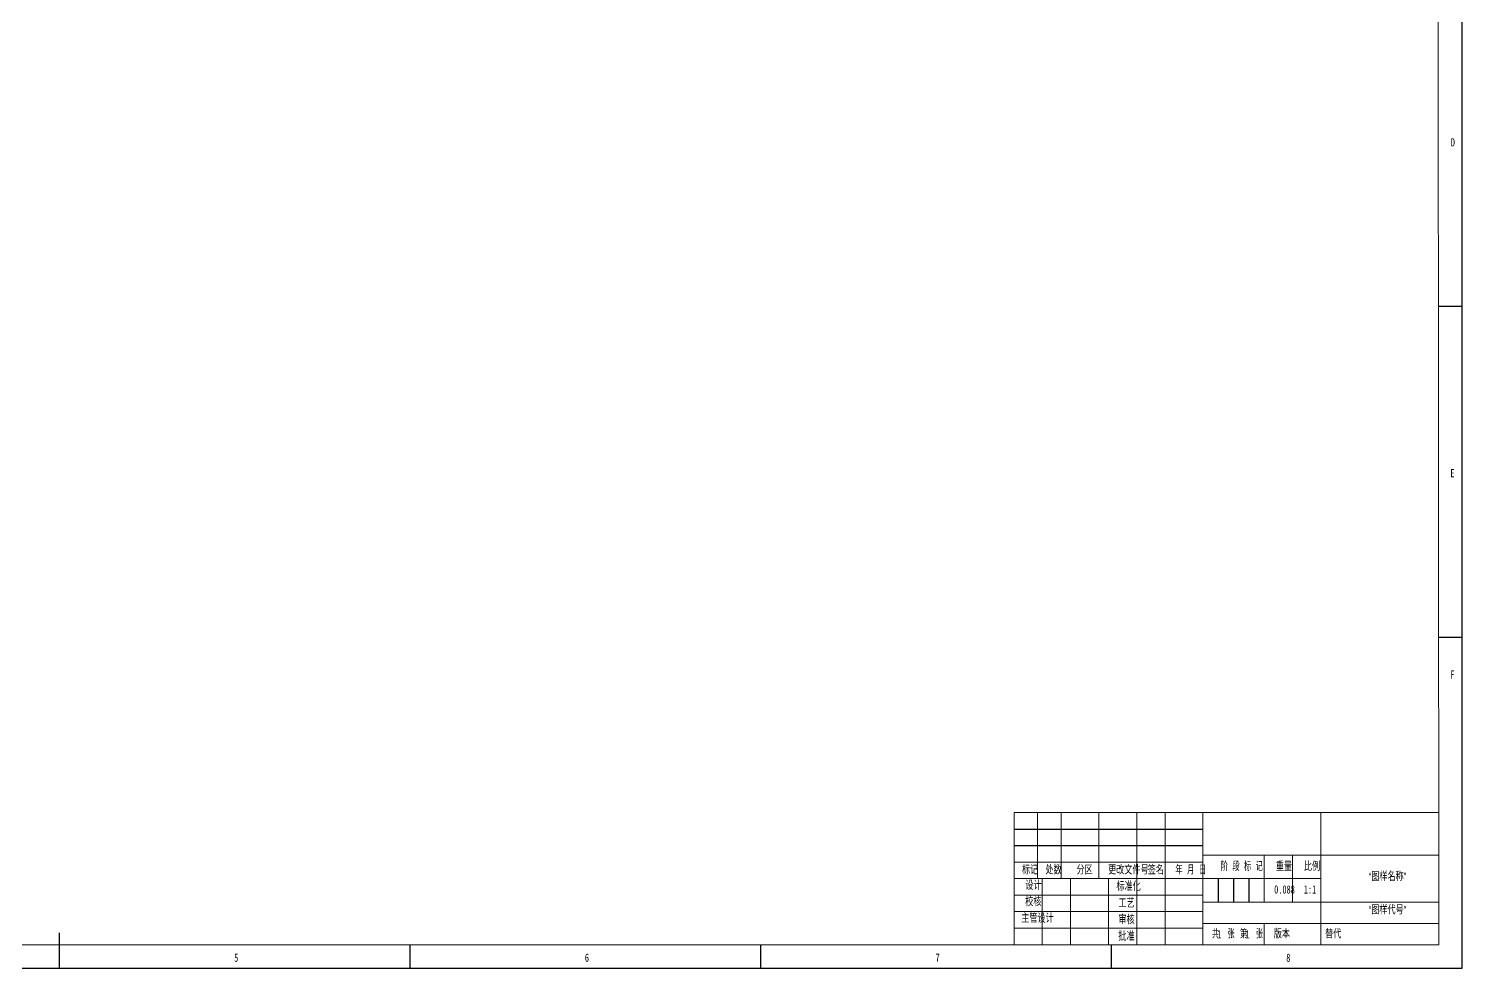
# Model space of a CAD drawing. Header units: millimetres. Extents: x 0 to 1189, y 0 to 841.
# Drawn here: x 581 to 1189, y 0 to 398 of the extents above; entities that cross this region are included whole.
import ezdxf

# ---------------------------------------------------------------- set-up
doc = ezdxf.new("R2010")
doc.units = ezdxf.units.MM
for name, color, linetype in [('10', 7, 'Continuous'), ('5', 7, 'Continuous'), ('9', 7, 'Continuous'), ('SLD-0', 7, 'Continuous')]:
    doc.layers.add(name, color=color, linetype=linetype)
doc.styles.add('SLDTEXTSTYLE0', font='TXT', dxfattribs={"width": 0.7})
doc.styles.add('SLDTEXTSTYLE1', font='TXT', dxfattribs={"width": 0.7, "bigfont": 'bigfont'})
doc.styles.add('SLDTEXTSTYLE2', font='TXT', dxfattribs={"width": 0.6, "bigfont": 'bigfont'})
doc.styles.add('SLDTEXTSTYLE3', font='TXT', dxfattribs={"width": 0.614286, "bigfont": 'bigfont'})
doc.styles.add('SLDTEXTSTYLE4', font='TXT', dxfattribs={"width": 0.62, "bigfont": 'bigfont'})

msp = doc.modelspace()

# ---------------------------------------------------------------- linework, layer by layer
at = {"layer": '10', "color": 7}
for p, q in [((1189, 280.33), (1179, 280.33)), ((1189, 140.17), (1179, 140.17)), ((999, 59), (1079, 59)), ((999, 52), (1079, 52)), ((1085.5, 38), (1085.5, 28)), ((1092, 38), (1092, 28)), ((1098.5, 38), (1098.5, 28)), ((594.5, 10), (594.5, 15)), ((594.5, 0), (594.5, 10)), ((743.12, 0), (743.12, 10)), ((891.75, 0), (891.75, 10)), ((1040.38, 0), (1040.38, 10))]:
    msp.add_line(p, q, dxfattribs=at)
at = {"layer": '10', "color": 7, "lineweight": 15}
for p, q in [((999, 66), (999, 10)), ((1009, 66), (1009, 38)), ((1019, 66), (1019, 38)), ((1035, 66), (1035, 38)), ((1051, 66), (1051, 10)), ((1063, 66), (1063, 10)), ((1079, 66), (1079, 10)), ((1129, 66), (1129, 38)), ((999, 45), (1079, 45)), ((1079, 48), (1179, 48)), ((1105, 48), (1105, 28)), ((1117, 48), (1117, 28)), ((999, 38), (1129, 38)), ((1011, 38), (1011, 10)), ((1023, 38), (1023, 10)), ((1039, 38), (1039, 10)), ((1129, 38), (1129, 10)), ((999, 31), (1079, 31)), ((1079, 28), (1179, 28)), ((999, 24), (1079, 24)), ((1079, 18.98), (1179, 18.98)), ((999, 17), (1079, 17))]:
    msp.add_line(p, q, dxfattribs=at)
at = {"layer": '5', "color": 7, "lineweight": 15}
for p, q in [((1179.01, 10), (1178.45, 831.05)), ((999, 66), (1179, 66)), ((0, 10), (1179.01, 10))]:
    msp.add_line(p, q, dxfattribs=at)
at = {"layer": '9', "color": 7}
for p, q in [((1189, 0), (1189, 841)), ((0, 0), (1189, 0))]:
    msp.add_line(p, q, dxfattribs=at)
at = {"layer": 'SLD-0', "lineweight": 15}
msp.add_line((1105, 18.98), (1105, 10), dxfattribs=at)

# ---------------------------------------------------------------- texts
at = {"layer": '10', "char_height": 3.5}
for s, insert, attachment_point, style in [('\\M+18167图样\\M+196BC\\M+18FCC\\M+18168', (1157.28, 40.51), 2, 'SLDTEXTSTYLE1'), ('0.088', (1113.65, 35.16), 2, 'SLDTEXTSTYLE0'), ('\\M+18D5A\\M+18A6A', (1007.18, 29.86), 2, 'SLDTEXTSTYLE1'), ('\\M+18167图样\\M+191E3\\M+18D86\\M+18168', (1157.28, 26.37), 2, 'SLDTEXTSTYLE1'), ('\\M+18EE5\\M+18AC7设计', (1008.93, 22.83), 2, 'SLDTEXTSTYLE1'), ('1', (1085.11, 16.19), 1, 'SLDTEXTSTYLE0'), ('1', (1097.14, 16.19), 1, 'SLDTEXTSTYLE0')]:
    msp.add_mtext(s, dxfattribs=dict(at, insert=insert, attachment_point=attachment_point, style=style))
at = {"layer": '10', "color": 7, "insert": (1112.53, 16.19), "char_height": 3.5, "attachment_point": 2, "style": 'SLDTEXTSTYLE1'}
msp.add_mtext('\\M+194C5\\M+1967B', dxfattribs=at)
at = {"layer": '9', "color": 7, "char_height": 3.5, "attachment_point": 2}
for s, insert, style in [('D', (1185, 351.68), 'SLDTEXTSTYLE0'), ('E', (1184.84, 211.51), 'SLDTEXTSTYLE0'), ('F', (1184.8, 126.26), 'SLDTEXTSTYLE0'), ('标记', (1005.82, 43.31), 'SLDTEXTSTYLE1'), ('处\\M+19094', (1015.76, 43.31), 'SLDTEXTSTYLE1'), ('\\M+195AA\\M+18BE6', (1028.92, 43.31), 'SLDTEXTSTYLE1'), ('\\M+18D58\\M+189FC\\M+195B6\\M+18C8F\\M+18D86', (1047.47, 43.31), 'SLDTEXTSTYLE1'), ('签\\M+196BC', (1059.15, 43.31), 'SLDTEXTSTYLE1'), ('\\M+1944E \\M+18C8E \\M+193FA', (1073.91, 43.31), 'SLDTEXTSTYLE4'), ('阶 \\M+19269 标 记', (1095.54, 44.81), 'SLDTEXTSTYLE3'), ('\\M+18F64\\M+197CA', (1113.4, 44.81), 'SLDTEXTSTYLE1'), ('\\M+194E4\\M+197E1', (1125.29, 44.81), 'SLDTEXTSTYLE1'), ('设计', (1007.23, 36.77), 'SLDTEXTSTYLE1'), ('标\\M+18F79\\M+189BB', (1047.57, 36.36), 'SLDTEXTSTYLE1'), ('\\M+18D48艺', (1046.68, 29.23), 'SLDTEXTSTYLE1'), ('审\\M+18A6A', (1046.68, 22.25), 'SLDTEXTSTYLE1'), ('\\M+194E1\\M+18F79', (1046.66, 15.22), 'SLDTEXTSTYLE1'), ('\\M+18BA4  张', (1087.69, 16.19), 'SLDTEXTSTYLE2'), ('\\M+191E6  张', (1099.68, 16.19), 'SLDTEXTSTYLE2'), ('5', (669.39, 6.26), 'SLDTEXTSTYLE0'), ('6', (818.01, 6.26), 'SLDTEXTSTYLE0'), ('7', (966.63, 6.26), 'SLDTEXTSTYLE0'), ('8', (1115.26, 6.26), 'SLDTEXTSTYLE0')]:
    msp.add_mtext(s, dxfattribs=dict(at, insert=insert, style=style))
at = {"layer": 'SLD-0', "char_height": 3.5}
for s, insert, attachment_point, style in [('1:1', (1124.44, 35.16), 2, 'SLDTEXTSTYLE0'), ('\\M+191D6\\M+191E3', (1130.85, 16.19), 1, 'SLDTEXTSTYLE1')]:
    msp.add_mtext(s, dxfattribs=dict(at, insert=insert, attachment_point=attachment_point, style=style))

doc.saveas('drawing.dxf')
